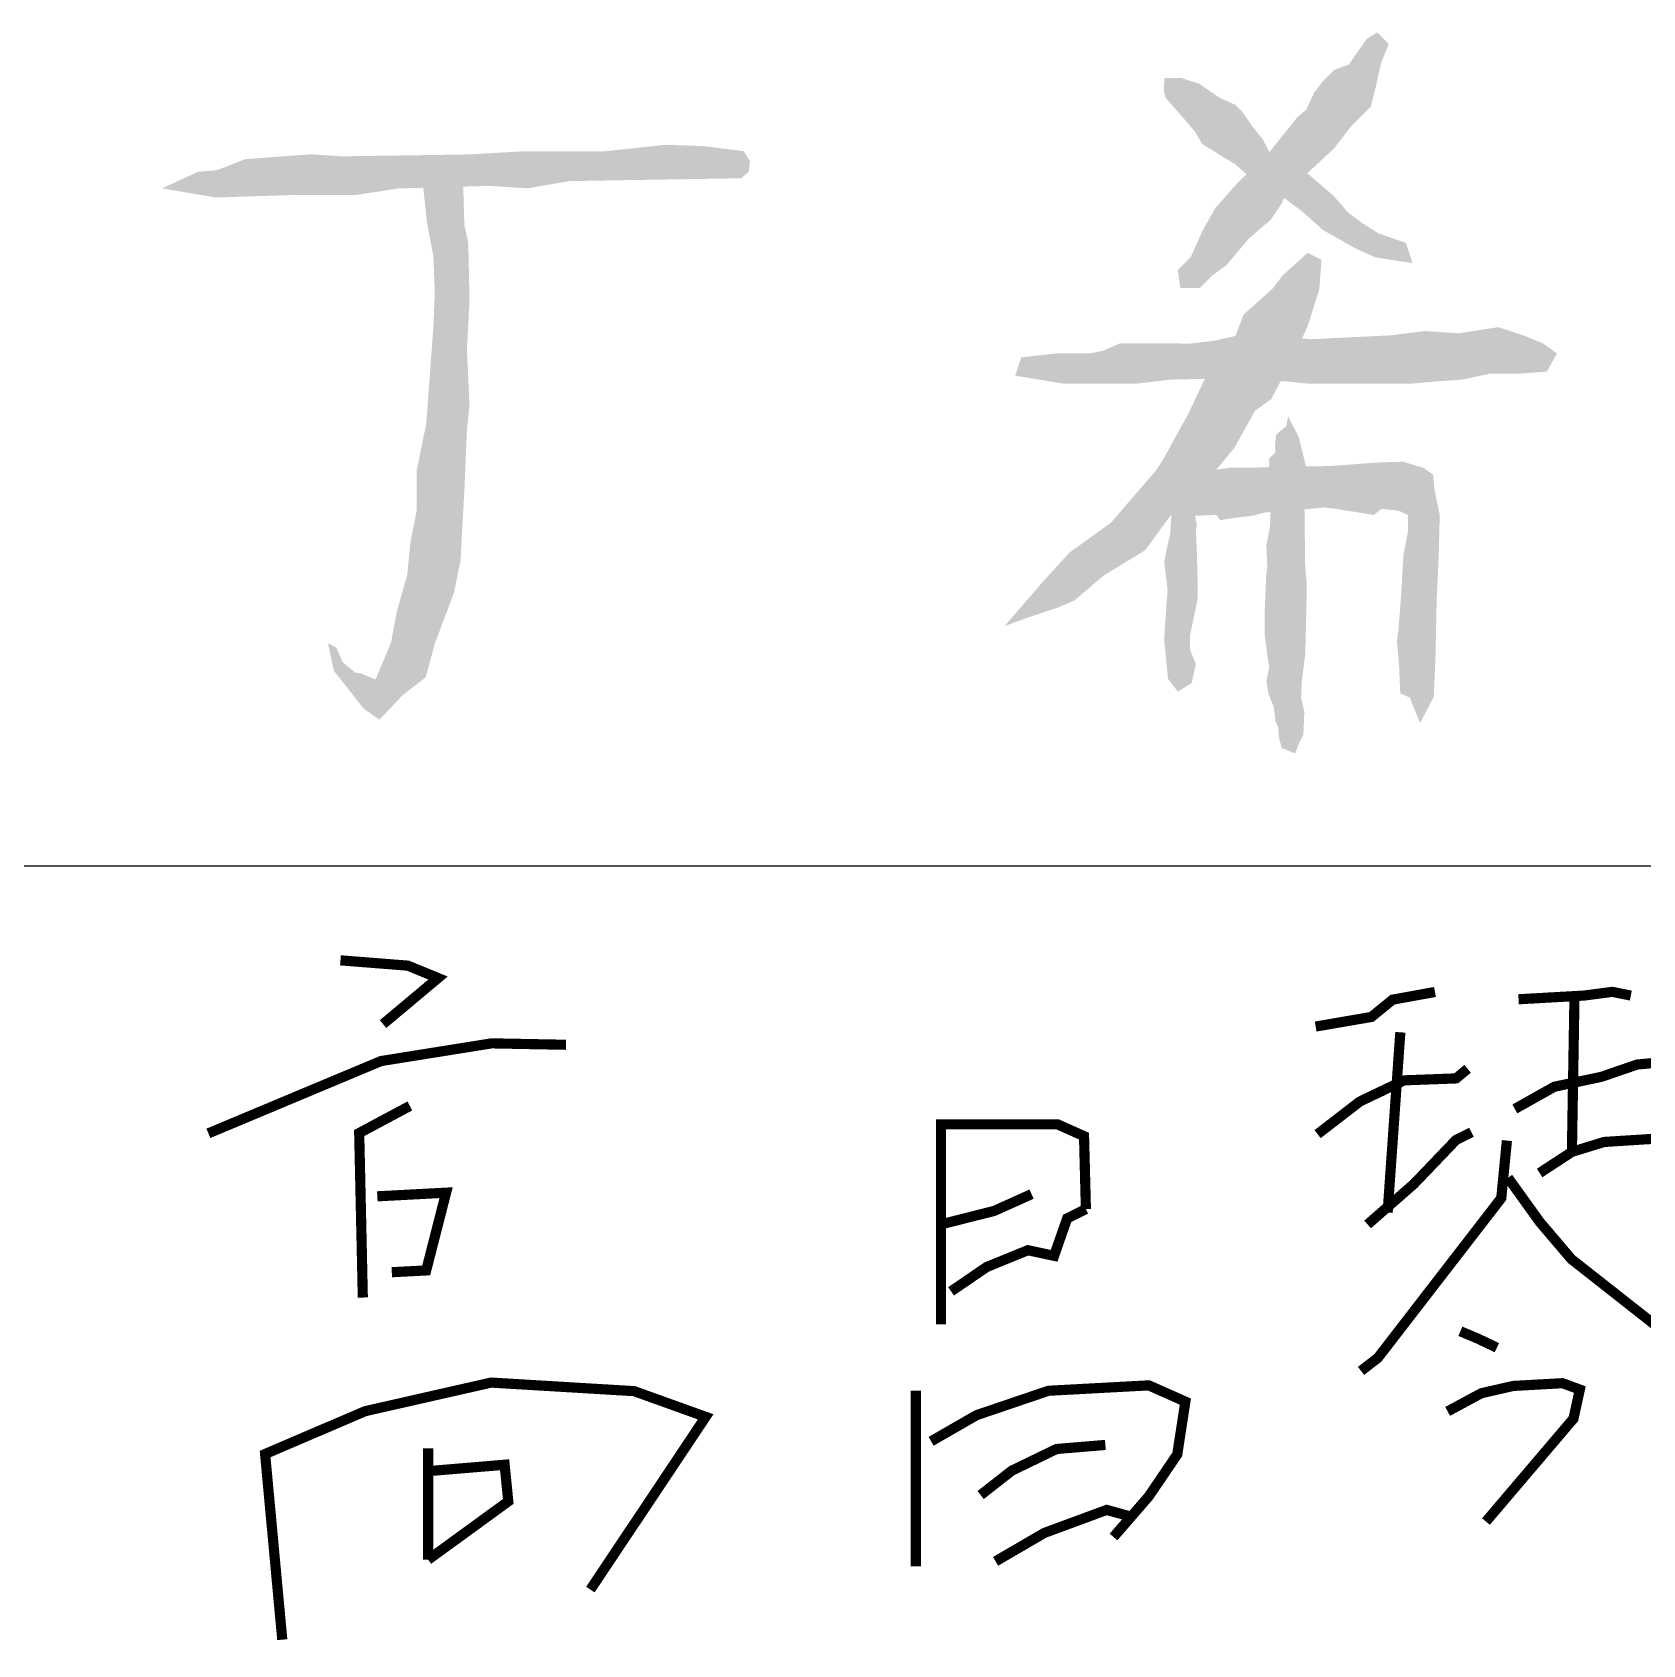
# Model space of a CAD drawing. Extents: x 6250600 to 6678662, y -692028 to -290561.
# Drawn here: x 6449743 to 6450932, y -676082 to -674892 of the extents above; entities that cross this region are included whole.
import ezdxf

# ---------------------------------------------------------------- set-up
doc = ezdxf.new("R2010")
doc.units = 0
doc.header["$LTSCALE"] = 1000
doc.header["$MEASUREMENT"] = 0
doc.layers.get('0').update_dxf_attribs({"linetype": 'CONTINUOUS'})
doc.layers.add('HATCH', color=8, linetype='CONTINUOUS')

# ---------------------------------------------------------------- blocks, each defined once
blk = doc.blocks.new('A$C744C32FA')
at = {"const_width": 30}
for points in [[(-1936, 1093.1), (-1737, 1077.4), (-1648, 1040.8), (-1810.3, 904.9)], [(942.2, 897.6), (1106.9, 926), (1169.4, 977), (1294.3, 999.7)], [(1541.1, 978.1), (1734.1, 989.1), (1817.8, 1000), (1872.5, 989.1)], [(1706.1, 987.5), (1698.5, 527.6)], [(-2325.8, 582.3), (-2064, 692), (-1816.1, 795.8), (-1489.9, 848), (-1270.4, 843.8)], [(1192.1, 880.6), (1163.7, 477.9), (1154.6, 348.5)], [(1530.1, 654.4), (1646.7, 719.9), (1785.1, 749), (1890.7, 785.4), (2007.2, 796.3)], [(947.9, 580), (1072.8, 676.4), (1203.4, 738.8), (1356.7, 744.5), (1390.8, 772.8)], [(-1731.1, 663.3), (-1880.7, 583.2), (-1870, 97.6)], [(-163.7, 18.3), (-163.7, 608.8), (180.7, 608.8), (258.6, 574), (264.1, 358.7)], [(1506.7, 561), (1490, 391), (1399.9, 274.3), (1309, 156.7), (1214, 33.6), (1126, -80.4), (1076.2, -119)], [(1095.5, 313.4), (1231.8, 432.5), (1356.7, 563), (1402.2, 585.7)], [(1603.2, 465.3), (1698.5, 527.6), (1793.8, 556.9), (1966.1, 567.8), (2002.8, 589.8)], [(1510, 451), (1603.4, 321), (1696.9, 211), (1853.7, 87.6), (1966.7, -1.2), (2044.2, -62.1), (2137.4, -95.7), (2323, -162.6), (2364.3, -162.4), (2404.4, -149), (2384.3, -155.7)], [(-1827.2, 396.4), (-1624.2, 407.1), (-1683, 177.6), (-1784.5, 172.3)], [(-163.7, 313.6), (-6.7, 353.2), (103.8, 402.9)], [(-133.8, 115.8), (-28.8, 187.6), (92.8, 237.3), (170.2, 220.7), (208.8, 331.1), (264.1, 358.7)], [(1369.4, -2.1), (1420.6, -23.6), (1477.1, -50.5)], [(-2107.7, -912.6), (-2158.4, -364.4), (-1862.9, -237.9), (-1491.3, -153.5), (-1069.2, -178.8), (-858.1, -254.7), (-908.7, -330.6), (-1198.4, -764.7)], [(1331.8, -238.6), (1431.3, -184.9), (1525.5, -163.4), (1670.8, -155.3), (1721.9, -174.1), (1703.1, -260.1), (1444.8, -563.8)], [(-237.6, -177.2), (-237.6, -696.2)], [(-192.7, -326.9), (-58.5, -249.7), (153.5, -177.7), (449.6, -161.7), (557.7, -209.7), (533.7, -365.6), (449.6, -489.5), (345.6, -609.4)], [(-1677.1, -676.4), (-1677.1, -347.5)], [(-46.5, -485.5), (45.5, -413.5), (177.5, -349.6), (321.6, -337.6)], [(-1677.1, -415), (-1451.5, -396.1), (-1440.7, -504.3), (-1677.1, -676.4)], [(-2.5, -681.3), (141.5, -597.4), (325.6, -529.4), (397.6, -549.4)]]:
    blk.add_lwpolyline(points, dxfattribs=at)
blk = doc.blocks.new('S')
at = {"layer": 'HATCH'}
h = blk.add_hatch(color=0, dxfattribs=at)
h.paths.add_polyline_path([(3908361.9, -427216.4), (3908346.5, -427203.1), (3908342.5, -427199.7), (3908327.1, -427214), (3908325.4, -427217.9), (3908339, -427228.1), (3908353.9, -427241.5), (3908377.4, -427254.8), (3908392.4, -427261.7), (3908406.2, -427263.9), (3908420.1, -427266), (3908415.3, -427251.1), (3908395, -427244.1), (3908383.3, -427236.7), (3908372.6, -427228.7)])
h.paths.add_polyline_path([(3908342.5, -427199.7), (3908338.9, -427196.7), (3908329.8, -427190.9), (3908315, -427185), (3908314.5, -427184.1), (3908302, -427196.2), (3908297.6, -427200.5), (3908308.1, -427210), (3908324, -427216.9), (3908325.4, -427217.9), (3908327.1, -427214)])
h.paths.add_polyline_path([(3908374.1, -427165.9), (3908389.3, -427150.7), (3908393.1, -427135.5), (3908396.9, -427118.4), (3908402.6, -427104.2), (3908394.1, -427095.7), (3908386.5, -427100.4), (3908379.8, -427109.9), (3908373.2, -427119.4), (3908362.7, -427123.2), (3908353.2, -427132.7), (3908347.5, -427140.3), (3908341.8, -427152.6), (3908335.2, -427158.3), (3908323.8, -427172.5), (3908314.5, -427184.1), (3908315, -427185), (3908329.8, -427190.9), (3908338.9, -427196.7), (3908342.5, -427199.7), (3908351.3, -427191.5), (3908362.6, -427181)])
h.paths.add_polyline_path([(3908303.3, -427166.8), (3908294.2, -427154), (3908289.4, -427149.2), (3908277.6, -427143.9), (3908270.7, -427139.1), (3908263.2, -427133.8), (3908249.9, -427129.5), (3908237.1, -427129.5), (3908236.6, -427138.6), (3908237.9, -427143.9), (3908243, -427149.8), (3908250.2, -427158), (3908259.6, -427168.9), (3908264.8, -427178), (3908289.9, -427193.5), (3908297.6, -427200.5), (3908302, -427196.2), (3908314.5, -427184.1), (3908309.7, -427174.8)])
h.paths.add_polyline_path([(3908323.4, -427222.3), (3908325.4, -427217.9), (3908324, -427216.9), (3908308.1, -427210), (3908297.6, -427200.5), (3908290.9, -427206.9), (3908274.4, -427225.7), (3908264.9, -427242.7), (3908256.4, -427261.7), (3908246.9, -427271.2), (3908248.8, -427284.5), (3908263, -427284.5), (3908272.5, -427275), (3908283, -427267.4), (3908299.3, -427247.9), (3908315.3, -427234.2)])
h.paths.add_polyline_path([(3908351.3, -427285.4), (3908353, -427263.5), (3908342.8, -427258.4), (3908324.3, -427275.1), (3908317.1, -427284.6), (3908295.5, -427304), (3908289.4, -427319.8), (3908298.5, -427317.8), (3908338.6, -427321.6), (3908342.8, -427312.4)])
h.paths.add_polyline_path([(3908338.6, -427321.6), (3908298.5, -427317.8), (3908289.4, -427319.8), (3908288.6, -427322.1), (3908266.9, -427351.4), (3908300, -427350.6), (3908323, -427352.9), (3908331.1, -427337.7)])
h.paths.add_polyline_path([(3908526.7, -427332.7), (3908516.3, -427325.2), (3908502.1, -427319.4), (3908483.5, -427313.3), (3908454.2, -427317.8), (3908429.4, -427316.2), (3908402.9, -427319.4), (3908344.7, -427322.2), (3908338.6, -427321.6), (3908331.1, -427337.7), (3908323, -427352.9), (3908343.2, -427355), (3908382, -427355), (3908419.3, -427355), (3908435.7, -427353.5), (3908456.6, -427352), (3908477.5, -427347.6), (3908498.4, -427347.6), (3908519.3, -427346.1)])
h.paths.add_polyline_path([(3908288.6, -427322.1), (3908289.4, -427319.8), (3908273.3, -427323.4), (3908255.9, -427325.4), (3908228.4, -427325.2), (3908213.4, -427325.2), (3908204.5, -427325.2), (3908191.7, -427330.7), (3908182.1, -427332.7), (3908156.8, -427332.7), (3908131.4, -427335.6), (3908126.9, -427349.1), (3908162.7, -427355), (3908216.4, -427355), (3908241.8, -427352), (3908266.9, -427351.4)])
h.paths.add_polyline_path([(3908304, -427374.9), (3908315.8, -427366.5), (3908323, -427352.9), (3908300, -427350.6), (3908266.9, -427351.4), (3908255, -427376.6), (3908236.4, -427410.4), (3908231.5, -427418.2), (3908222, -427429.3), (3908197.5, -427457.7), (3908167.1, -427479.6), (3908148.5, -427499.9), (3908119.1, -427533.9), (3908138.4, -427526.9), (3908158.6, -427520.2), (3908170.5, -427515.1), (3908192.4, -427496.5), (3908222.9, -427477.9), (3908243.2, -427450.1), (3908273.6, -427420.5), (3908288.5, -427402.6)])
h.paths.add_polyline_path([(3908341.5, -427416.1), (3908320.5, -427416.4), (3908314.6, -427416.6), (3908315, -427424.2), (3908315.5, -427434.9), (3908315, -427444.8), (3908315.4, -427450), (3908326.8, -427449.3), (3908332.5, -427448.7), (3908340.4, -427447.8), (3908340.3, -427441.2)])
h.paths.add_polyline_path([(3908336.2, -427394.4), (3908328.3, -427379.1), (3908326.9, -427386.4), (3908319.6, -427392.4), (3908318.6, -427399.7), (3908319, -427405.7), (3908314.3, -427410.3), (3908314.6, -427416.6), (3908320.5, -427416.4), (3908341.5, -427416.1)])
h.paths.add_polyline_path([(3908315, -427424.2), (3908314.6, -427416.6), (3908298.3, -427417.1), (3908285, -427417.1), (3908275.2, -427418.5), (3908273.6, -427420.5), (3908243.2, -427450.1), (3908242.2, -427451.5), (3908241.3, -427465.8), (3908239.4, -427474), (3908236.9, -427486.7), (3908239.4, -427506.9), (3908237.5, -427533.5), (3908236.9, -427544.3), (3908238.8, -427563.3), (3908239.7, -427572.8), (3908247, -427582.3), (3908257.2, -427575.9), (3908260.3, -427562), (3908255.9, -427551.3), (3908255.9, -427541.1), (3908261.6, -427513.9), (3908261.6, -427501.9), (3908261, -427479.7), (3908260.3, -427463.3), (3908261, -427458.8), (3908259.7, -427452.5), (3908275.5, -427451.9), (3908278.1, -427455.7), (3908290.7, -427453.8), (3908302.1, -427452.5), (3908311.6, -427450), (3908315.4, -427450), (3908315, -427444.8), (3908315.5, -427434.9)])
h.paths.add_polyline_path([(3908435.2, -427422.1), (3908428.2, -427417.1), (3908413, -427412.6), (3908392.1, -427413.3), (3908367.4, -427415.2), (3908358.5, -427415.8), (3908341.5, -427416.1), (3908340.3, -427441.2), (3908340.4, -427447.8), (3908354.5, -427446.3), (3908363.6, -427447.4), (3908391.5, -427451.9), (3908397.2, -427447.4), (3908409.8, -427448.7), (3908416.8, -427451.9), (3908416.8, -427464.1), (3908413.5, -427481.2), (3908412.7, -427493.4), (3908411.9, -427508.8), (3908409.8, -427536.1), (3908408.6, -427545.6), (3908410.5, -427566.5), (3908410.5, -427570.3), (3908411.1, -427583.5), (3908418.1, -427586.7), (3908425.7, -427605.5), (3908435.8, -427586.1), (3908437.1, -427556.3), (3908437.9, -427516.1), (3908439.5, -427480.4), (3908440.2, -427451.9), (3908436.4, -427433.5)])
h.paths.add_polyline_path([(3908340.4, -427447.8), (3908332.5, -427448.7), (3908326.8, -427449.3), (3908315.4, -427450), (3908315, -427460.7), (3908312.3, -427474), (3908313, -427489.9), (3908312.3, -427494.6), (3908311, -427523.1), (3908311, -427539.7), (3908312.6, -427552.1), (3908314.4, -427564.2), (3908312.3, -427574.2), (3908313.7, -427583.5), (3908317.7, -427593.4), (3908319, -427604.1), (3908321, -427608.7), (3908321.6, -427616), (3908323.6, -427624), (3908333.6, -427627.9), (3908336.2, -427620.6), (3908339.6, -427614), (3908340.3, -427597.3), (3908337.9, -427586.4), (3908338.5, -427574.4), (3908340.9, -427555.1), (3908341.5, -427536.4), (3908342.1, -427503.9), (3908340.9, -427488.8)])
h = blk.add_hatch(color=0, dxfattribs=at)
h.paths.add_polyline_path([(3907931.3, -427191), (3907926.6, -427183.4), (3907896.2, -427179.6), (3907868.7, -427178.7), (3907825, -427183.4), (3907765.2, -427183.4), (3907724.4, -427185.8), (3907692, -427186.3), (3907630.3, -427187.2), (3907607.4, -427185.7), (3907586.6, -427187.2), (3907558.8, -427189.3), (3907538, -427197.4), (3907524, -427198.6), (3907497.4, -427210.9), (3907537.3, -427217.6), (3907596.1, -427215.7), (3907640.8, -427215.7), (3907672.1, -427210.9), (3907704.4, -427210), (3907738.6, -427209), (3907767.3, -427210.8), (3907777.5, -427209), (3907798.4, -427205.5), (3907839.2, -427204.8), (3907869.6, -427204.3), (3907924.7, -427203.4), (3907930.4, -427198.6)])
h.paths.add_polyline_path([(3907719.7, -427209.6), (3907704.4, -427210), (3907690.2, -427210.4), (3907693, -427236.6), (3907697.7, -427261.2), (3907698.7, -427287.8), (3907697.7, -427312.5), (3907695.8, -427338.1), (3907692.4, -427384.5), (3907685.4, -427418.7), (3907685.2, -427449.6), (3907680.7, -427472), (3907678.4, -427495.9), (3907670.6, -427523.6), (3907666.4, -427546.1), (3907658.1, -427566), (3907652.4, -427579.6), (3907646.1, -427594.7), (3907657.8, -427603), (3907674.9, -427585), (3907692, -427571.7), (3907698.7, -427547), (3907712.9, -427509.1), (3907717.7, -427485.4), (3907720.5, -427434.1), (3907722.4, -427389.5), (3907724.3, -427370.6), (3907722.4, -427329.8), (3907724.3, -427293.7), (3907723.4, -427251), (3907720.5, -427237.7)])
h.paths.add_polyline_path([(3907655, -427573.3), (3907644.5, -427569), (3907639.9, -427568.2), (3907630.7, -427560.5), (3907626.1, -427549.8), (3907619.9, -427546.7), (3907624.3, -427567), (3907630.7, -427575.1), (3907646.1, -427594.7), (3907652.4, -427579.6)])
at = {"xscale": 0.25, "yscale": 0.25, "zscale": 0.25}
blk.add_blockref('A$C744C32FA', (3908113.1, -428053.9), dxfattribs=at)

msp = doc.modelspace()

# ---------------------------------------------------------------- linework, layer by layer
msp.add_line((6447991.7, -675507.3), (6453491.7, -675507.3))

# ---------------------------------------------------------------- block references
msp.add_blockref('S', (2542341.8, -247796.4))

doc.saveas('drawing.dxf')
